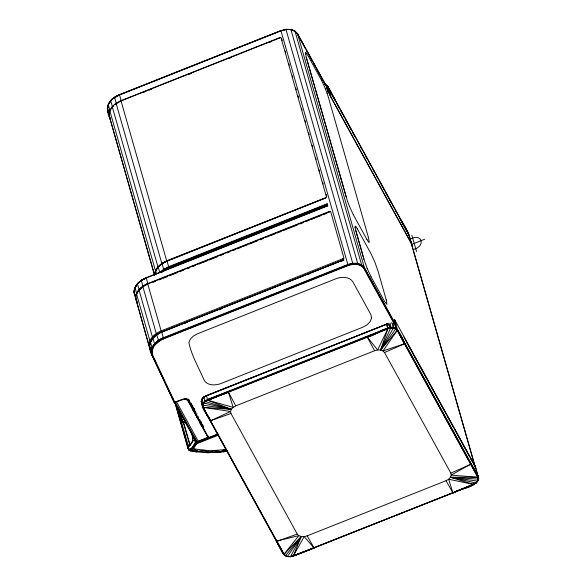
<?xml version="1.0" encoding="UTF-8"?>
<svg xmlns="http://www.w3.org/2000/svg" width="586" height="586" viewBox="0 0 586 586"><rect width="100%" height="100%" fill="white"/><g stroke="black" fill="none" stroke-linecap="round" stroke-linejoin="round"><path stroke-width="0.88" d="M347.623 201.54L306.178 57.018L305.504 52.535L307.76 55.296L321.443 80.179M305.474 53.978L305.518 52.564L306.324 53.026M355.05 227.544L355.072 226.108L355.892 226.599M203.972 396.927L387.639 323.809A7.45 4.93 -15.9 0 0 386.584 324.168L206.492 395.675C194.552 400.106 207.217 414.214 210.03 420.572L276.416 541.31C280.569 546.657 281.69 557.777 290.458 556.7C298.596 554.664 306.2 550.884 314.052 547.961L473.517 484.483L476.088 482.996L477.883 481.047L478.63 478.952L475.393 466.566L394.664 319.685L395.96 328.541L380.563 350.062L377.611 349.989L374.593 350.75L235.762 405.878L233.14 407.351L231.309 409.321L230.547 411.475L230.979 413.496L297.249 534.073C299.497 537.201 303.922 537.003 307.196 535.846L446.027 480.718L448.656 479.245L450.48 477.275L451.242 475.121L450.817 473.1L384.541 352.523L382.995 350.948L380.563 350.062L387.895 328.724L386.489 324.087L387.639 323.809L206.397 395.594L207.774 400.238L231.309 409.321L203.049 407.402L201.21 401.344C201.789 399.051 203.386 396.861 205.679 396.07M202.522 404.97L201.254 401.952L201.789 399.337L204.053 396.868L201.789 399.337M403.82 337.038L475.107 466.346L474.88 466.991M109.238 114.702L108.08 112.219C106.52 107.963 108.073 103.436 111.069 100.184C110.791 98.536 128.73 90.288 115.435 96.697C107.531 100.953 105.473 110.776 109.956 118.409L107.304 108.542C107.963 101.949 113.728 96.844 119.493 94.917L280.972 30.794L285.997 29.527L352.831 263.612L352.875 264.374L348.15 265.568L163.706 338.811C157.011 341.155 149.525 347.652 152.382 355.431L174.379 402.377L182.517 399.227L185.198 398.678L187.623 399.103L189.146 400.399L208.535 437.815L217.574 434.336M136.34 298.589L134.795 295.293C132.055 287.704 138.838 280.775 145.496 278.247C139.094 281.068 131.872 287.609 134.795 295.293L149.723 348.187L151.657 352.311M174.767 402.304L152.778 355.365L151.847 349.996C154.411 345.139 157.942 339.909 163.706 338.811L161.648 331.984L343.286 260.03L161.787 332.108C151.855 334.789 146.441 345.952 151.869 355.065L174.379 402.377M390.13 323.011L390.701 327.97L380.563 350.062L397.542 330.021L394.664 319.685M157.107 334.555L152.924 338.107L150.412 341.916L149.503 345.835L151.869 355.065L152.382 355.431L152.778 355.365L151.884 354.047L152.038 351.849L153.715 345.857L162.183 339.089L347.996 265.253C353.292 263.378 360.441 263.055 364.082 268.117L395.14 324.607M446.027 480.718L452.949 492.929C460.955 487.889 474.418 488.394 478.63 478.952L478.286 476.689L404.853 343.213C401.212 336.752 397.762 323.325 387.61 328.043L207.517 399.549L204.88 400.985L203.042 402.934L202.287 405.109L202.844 407.329L210.352 420.807L230.979 413.496M149.723 348.187L135.542 297.571L136.516 293.249L134.985 287.33L137.908 283.529C136.999 283.426 133.813 289.411 134.018 291.616L135.608 297.175C136.304 290.553 141.988 285.968 147.797 283.551L329.295 211.473L329.566 212.205M201.98 439.639L195.585 442.298L192.127 447.528L193.563 448.715C203.723 450.422 214.132 450.854 224.321 451.689L225.647 449.425L224.064 449.704L223.427 451.865L207.869 452.773L196.361 451.879L190.575 450.817L189.036 450.033L187.696 447.682L175.207 402.992M194.611 437.94L195.746 442.811L191.827 450.246L190.575 450.817L189.036 450.033L187.696 447.682L189.659 449.294L190.904 448.876L192.42 448.041L195.746 442.811L218.036 433.926M107.919 107.853L108.139 106.337M134.861 289.411L135.08 287.894M325.508 197.995L166.937 260.99C162.366 262.982 158.176 266.081 155.759 270.549L154.792 274.834C155.122 269.619 158.865 265.663 163.025 262.916M177.097 406.64L188.15 445.353L189.212 446.114C194.105 442.276 193.307 436.152 190.816 431.157M185.117 422.396L184.678 421.437L183.638 421.62L183.66 422.36L185.139 422.367L183.748 422.521M201.577 400.919L201.928 399.213M109.575 112.109L109.904 110.564L113.713 105.641M151.869 355.065L151.093 351.388C151.789 344.773 157.473 340.188 163.282 337.763L347.725 264.52C353.182 262.587 360.558 262.257 364.309 267.472L395.799 324.761M201.972 399.191L203.042 402.934C201.298 409.717 208.389 414.829 210.601 420.77L276.878 541.347L284.042 554.253L285.477 555.675L301.233 536.542L293.337 555.909C290.077 556.971 285.712 557.03 283.456 554.048L276.299 541.149L298.801 535.648L284.042 554.253L283.573 554.217M400.685 219.977C406.039 227.221 410.127 236.546 411.885 245.717L411.46 243.498L327.559 90.874L326.043 85.556L297.556 33.746L294.817 30.897L290.788 29.425L285.836 29.3L290.92 29.637L294.978 31.124L361.73 265.194L361.306 265.876L357.497 264.484L352.875 264.374M107.736 107.385L108.476 104.066L111.237 100.059L114.907 97.261M135.007 287.968L134.267 291.286L134.817 294.97M154.814 274.761L155.759 270.549M191.571 407.387L192.091 406.45L193.131 409.9L192.311 409.482M108.769 114.307C109.377 107.641 115.222 103.143 120.965 100.682L280.848 37.196L326.585 197.35L166.702 260.843C160.967 263.304 155.122 267.802 154.514 274.468L108.769 114.307L154.536 275.501M148.947 344.509C149.555 337.844 155.4 333.346 161.143 330.885L343.989 258.28L330.585 211.341L147.738 283.946L142.845 286.51L138.963 289.843L136.45 293.652L149.855 340.591M151.093 351.388C151.921 345.044 157.583 340.107 163.399 338.115L347.842 264.872C353.255 262.953 360.573 262.623 364.287 267.802L395.784 325.091M184.07 422.403C182.927 423.546 181.609 420.514 183.638 421.62M134.018 291.616L134.634 290.927M203.708 408.889C201.474 405.453 204.25 401.322 207.774 400.238L367.319 337.17C376.827 334.906 385.8 325.113 395.96 328.541L397.411 330.226L404.845 343.425L478.279 476.909L478.696 478.667C474.865 488.336 460.867 487.874 452.971 492.899L294.238 555.513L452.941 492.753L473.495 484.314L476.11 482.791M301.233 536.542L290.458 556.7L287.418 556.451L301.233 536.542L284.042 554.253L202.727 407.175L210.352 420.807M150.99 341.389L151.847 339.309L155.422 335.536L151.649 339.462L149.752 343.667L153.393 337.748M357.497 264.484L357.665 263.37L290.92 29.637L290.414 29.6M183.381 422.645L189.879 444.994L193.116 440.547M146.302 277.889L147.797 283.551L139.029 289.447L136.018 295.578L136.362 295.776M149.972 343.44L151.649 339.462M174.049 402.274L152.045 355.314C149.078 347.132 156.77 340.898 163.282 337.763M192.677 409.929L194.618 408.918M193.915 437.31L195.402 442.518L192.42 448.041L190.325 450.737L189.271 450.121L187.835 447.213M192.105 406.472L191.6 406.999L192.091 406.45L191.805 407.014L192.105 406.472L192.765 409.753M477.458 475.51L478.279 476.909L477.927 477.268L450.48 477.275L473.451 484.388C483.575 480.337 474.118 469.935 470.77 464.361L404.494 343.784C400.721 337.477 397.857 324.476 387.793 328.519C380.746 330.812 374.102 334.218 367.122 336.708L204.88 400.985L202.507 405.351L204.104 409.614M380.563 350.062L393.448 328.014L393.147 323.003M182.707 421.466C184.26 423.107 181.074 421.253 182.275 420.682L179.323 410.339L180.715 415.489M202.148 399.579L203.371 397.63L205.869 396.063M384.541 352.523L404.494 343.784C403.043 336.965 395.916 330.475 394.327 323.025M395.726 328.863L397.411 330.226L404.494 343.784L382.995 350.948L397.191 330.379L477.927 477.268L451.242 475.121L471.129 463.79L478.286 476.689L477.077 474.828L478.308 479.114L477.597 481.113L450.48 477.275L476.088 482.996M314.14 548.027L304.185 536.608L293.337 555.909L295.776 555.11L290.458 556.7L287.418 556.451M325.472 198.031L166.988 261.21L162.095 263.773L158.213 267.106L155.7 270.915L156.609 274.087M161.216 272.409L164.893 269.465L327.53 204.858L168.841 267.502L164.893 269.465L162.454 271.86M136.516 293.249L142.903 286.107L147.797 283.551M109.794 117.141L109.45 117.002L109.772 118.16L108.996 114.482L109.904 110.564L108.212 104.623L111.069 100.184M135.198 287.14L137.908 283.529M192.127 447.528L189.835 450.268L189.036 450.033L187.63 445.726M150.009 347.491L150.28 349.512L149.503 345.835M201.254 401.952L202.024 402.787M107.546 108.22L108.08 112.219M161.648 331.984L155.283 335.632L160.315 332.533L156.806 334.767L158.388 340.327M343.176 259.876L160.256 332.584L161.677 331.947M348.15 265.568L280.972 30.794L285.008 29.696M166.973 260.946L168.995 267.809L161.34 272.373M327.801 205.818L146.207 277.991L142.149 279.771L137.791 283.258L142.244 279.698L146.2 277.727M401.798 338.613L397.557 329.815M190.904 448.876L192.083 450.326L196.837 443.697L218.541 435.083M395.997 328.197C385.778 326.351 376.864 334.665 367.224 336.957L228.394 392.085L207.583 399.784L203.313 403.271L202.895 405.424L204.419 409.651L203.049 407.402L204.023 408.925M115.398 104.374L121.192 100.858L119.478 94.654L280.958 30.531M140.618 289.125L141.805 287.865M191.6 406.999L192.208 406.677M160.879 272.058L163.677 269.326L168.57 266.769L327.105 203.811L327.376 204.543M189.212 446.114L190.194 445.023M115.003 104.528L116.299 103.422L114.6 97.481L119.493 94.917M158.213 267.106L159.802 272.666L163.677 269.326L168.687 267.113L327.222 204.162M226.584 449.543L223.427 451.865L222.841 451.176M192.208 441.903L192.86 441.126M189.864 445.477L190.523 444.701M160.938 272.102L168.57 266.769M218.292 434.563L196.588 443.177L192.94 448.473L189.835 450.268L188.604 449.601L174.767 402.128M113.684 105.802L112.417 106.755L110.725 100.814M188.582 446.071L190.113 445.045L183.367 421.81M206.426 395.748L203.803 397.22L205.312 401.571L207.678 400.033L216.241 396.575L228.489 392.29L235.762 405.878M361.306 265.876L363.738 268.337L364.082 268.117L364.309 267.472L297.556 33.746L296.655 33.461M387.39 323.758L386.489 324.087L387.573 323.875L390.606 327.237L385.39 329.295M191.805 407.014L192.252 406.735M192.296 408.735L192.743 408.457M199.592 422.953L201.13 422.008M475.891 482.967L452.949 492.929L473.532 484.454M195.409 414.851L196.984 413.972M199.496 422.792L201.101 421.876M227.39 450.627L224.694 451.132L224.064 449.704L219.86 452.245L222.094 451.447M115.684 96.858L119.588 94.815M146.207 277.991L141.321 280.555L142.903 286.107M205.1 401.373L228.489 392.29L233.14 407.351L207.774 400.238L216.38 396.905M207.869 452.773L213.502 450.553L224.064 449.704M374.593 350.75L367.319 337.17L387.895 328.724L384.291 329.75L387.61 328.043L387.573 323.875L387.61 328.043C394.444 325.97 343.052 346.319 373.641 334.145L387.895 328.724L377.611 349.989L367.224 336.957M385.537 329.618L390.679 327.603L393.558 327.288L391.66 322.586M384.438 330.079L387.793 328.519L384.291 329.75M450.817 473.1L470.77 464.361L477.927 477.268L470.99 464.207M162.923 262.989L166.988 261.21M207.517 399.549L228.218 391.609L228.489 392.29M307.621 550.598L314.111 547.881L294.231 555.499M225.976 450.993L224.321 451.689L226.789 451.015M228.394 392.085L219.691 395.25M120.438 94.478L281.068 30.692M122.035 100.521L279.72 37.907L279.837 38.251M143.35 92.456L145.892 91.445M149.284 90.098L151.825 89.087M189.131 74.276L191.673 73.265M228.972 58.453L231.514 57.443M268.82 42.632L271.362 41.621M146.163 277.771L327.691 205.657M153.158 282.262L155.7 281.251M159.092 279.903L161.641 278.892M163.333 278.218L167.574 276.533M169.273 275.86L177.748 272.49M180.298 271.486L183.689 270.139M187.081 268.791L189.622 267.78M193.021 266.432L195.563 265.421M198.954 264.074L201.496 263.063M203.195 262.389L207.437 260.704M209.129 260.03L217.611 256.668M220.16 255.657L223.552 254.309M226.943 252.962L229.485 251.951M232.876 250.603L235.425 249.592M237.118 248.918L241.359 247.233M243.058 246.56L247.299 244.875M248.991 244.201L257.474 240.839M260.023 239.828L263.414 238.48M266.806 237.132L269.348 236.121M271.047 235.447L275.288 233.763M276.98 233.089L281.221 231.404M282.921 230.73L287.162 229.045M288.854 228.372L297.336 225.009M299.878 223.999L303.27 222.651M306.668 221.303L309.21 220.292M310.91 219.618L315.143 217.933M316.843 217.26L321.084 215.575M322.776 214.901L327.017 213.216M184.964 323.333L187.513 322.322M218.981 309.826L221.53 308.807M307.43 274.702L309.979 273.691M341.448 261.195L343.997 260.177M411.35 244.53L424.718 239.22M195.966 441.405L174.108 401.644L176.511 401.762L184.107 399.249L186.538 399.681L188.055 400.985L208.191 437.617L198.368 441.522L195.966 441.405L173.507 400.817M203.65 438.973L208.66 436.988M307.196 535.846L314.052 547.961L293.403 555.997L290.378 556.539L296.89 554.693L290.502 556.568M188.15 445.353L189.666 444.635M307.569 550.576L293.337 555.909L296.831 554.664M325.816 85.065L327.83 86.699L334.987 99.598C331.193 94.969 330.519 86.845 324.578 84.472M297.249 534.073L276.878 541.347L283.785 554.29L285.477 555.675L283.785 554.29L276.299 541.149M201.174 425.487L202.837 424.945M201.511 426.454L203.188 425.912M227.148 450.488C215.223 453.623 202.69 451.381 190.575 450.817L193.563 448.715L198.024 451.301L203.254 450.216L209.055 452.158M280.928 30.567L285.997 29.527M194.669 409.05L192.508 409.16M198.185 419.766L199.914 419.334M201.613 426.659L203.342 426.227M196.178 417.547L198.735 416.91M201.137 425.238L202.822 424.821M192.713 440.753L193.351 440.591M184.758 421.671L183.586 421.876L182.056 420.821L178.855 409.614M184.861 421.92L182.524 421.81M184.964 422.132L182.561 422.015M475.107 466.346L408.559 233.572L334.877 99.437L334.416 99.4L335.727 101.796M159.802 272.666L160.315 272.6M182.979 422.264L181.938 421.004M193.49 411.416L193.944 411.387M402.282 222.739L408.559 233.572L411.453 243.703L330.724 96.822L326.263 85.095L324.651 84.509M450.48 477.275L478.308 479.114L478.147 477.121L477.077 474.828M330.841 92.771L334.987 99.598M276.629 541.383L279.544 546.408M205.312 401.571L231.309 409.321L202.287 405.109M192.083 450.326L198.024 451.301L196.361 451.879L192.816 451M184.649 398.436L186.267 398.729L187.784 400.033L208.191 437.617M231.309 409.321L203.042 402.934M189.271 450.121L191.043 450.561M325.53 85.204L326.043 85.556M183.975 422.572L182.649 422.176L181.96 421.188M408.347 234.664C408.603 233.162 408.259 232.452 406.867 231.089L401.293 220.636M135.754 298.018L136.897 301.211M327.713 86.53L326.373 85.534M290.605 29.41L294.978 31.124M291.176 29.879L293.469 30.721M136.04 298.047L136.399 299.827M279.229 546.364L283.456 554.048L284.994 555.579L287.558 556.619M194.098 437.09L195.746 442.811L196.837 443.697L195.402 442.518M187.894 448.085L188.377 448.327M368.389 241.813L369.209 242.304L368.521 237.791L328.468 97.554M195.834 442.108L196.588 443.177M395.96 328.541L397.542 330.021M190.325 450.737L189.659 449.294L188.604 449.601L188.582 448.708M326.292 85.541L329.947 91.196M297.043 33.395L294.231 30.999L295.439 32.23M326.058 84.977L327.501 86.457L332.064 94.383L407.263 231.822M332.064 94.383L327.83 86.699L326.263 85.095L328.109 92.522M182.275 420.682L182.759 421.341M401.146 220.014L403.344 224.138M210.14 420.733L203.305 407.358L230.547 411.475L210.601 420.77L203.305 407.358L204.419 409.651M477.224 475.773L478.147 477.121L476.843 475.092M366.953 239.542L368.404 241.842M355.878 226.57L357.335 228.862M332.577 95.774L334.665 99.364M329.354 90.288L327.244 86.494L331.742 94.339M330.196 91.804L332.306 95.606M333.148 97.122L333.991 98.638M336.606 103.392L339.243 108.183M340.114 109.78L342.751 114.57M343.63 116.167L344.509 117.764M345.381 119.361L348.018 124.151M348.897 125.748L351.527 130.539M352.406 132.136L354.603 136.128M360.749 147.313L361.621 148.91M366.016 156.894L366.887 158.491M369.524 163.282L370.403 164.878M373.033 169.669L373.912 171.266M376.549 176.056L377.428 177.653M380.058 182.444L380.937 184.041M381.816 185.637L382.695 187.234M383.566 188.831L384.445 190.428M385.324 192.025L387.961 196.815M388.833 198.412L391.47 203.21M392.349 204.807L393.228 206.404M395.858 211.194L396.737 212.791M399.366 217.582L400.245 219.179M297.373 33.497L325.86 85.307M297.483 34.193L305.372 48.543M306.251 50.132L308.881 54.916M309.752 56.512L312.382 61.296M313.261 62.885L315.891 67.668M316.762 69.265L325.091 84.406M353.27 214.659L366.968 239.579M357.314 228.833L371.019 253.753L374.857 262.096L378.058 271.157L386.262 299.893M370.997 276.731L384.694 301.651L386.936 304.376L386.247 299.864M406.464 341.843L407.343 343.44M408.222 345.044L427.143 379.45M428.022 381.054L430.659 385.852M431.538 387.456L446.495 414.661M447.374 416.265L450.019 421.063M450.898 422.667L453.535 427.465M454.414 429.062L469.371 456.274M470.25 457.871L472.895 462.676M473.774 464.273L474.653 465.877M363.738 268.337L394.356 324.036M202.529 404.75L201.401 401.769M176.511 401.762L198.368 441.522M175.207 401.989L197.064 441.749M401.117 220.761L403.688 225.5M405.842 229.441L406.699 231.016M403.08 224.123L406.757 231.067M184.385 419.517L186.077 422.755M186.919 424.381L195.365 440.577L194.515 438.02M191.08 403.271L196.032 412.822M199.738 419.986L203.042 426.352M402.033 338.356L404.714 343.63M321.428 80.15L325.289 88.523M353.285 214.688L349.424 206.316M371.011 276.76L367.151 268.388M388.591 323.201L390.606 327.237M407.871 232.598L407.131 231.104L408.669 234.73M146.522 284.496L146.698 284.869M162.007 338.715L162.183 339.089M108.095 111.897L108.871 113.552M109.545 117.984L110.322 119.632M137.542 303.321L135.762 297.908M136.318 301.248L137.483 303.724M150.294 349.183L151.071 350.831M325.274 88.493L327.113 93.328M347.601 201.511L349.439 206.345M367.166 268.417L363.957 259.32L355.746 230.584M136.055 299.695L136.567 301.101M196.325 442.54L195.636 440.225M327.091 93.299L328.482 97.591M411.841 235.191L416.536 251.614M478.696 478.667L475.393 466.566M411.892 245.512L475.283 467.489M327.83 86.699L330.724 96.822M306.192 57.047L346.245 197.284M363.972 259.356L355.028 227.515M281.705 38.757L282.21 40.515M285.228 51.077L285.726 52.835M288.744 63.398L289.25 65.156M292.26 75.719L292.766 77.477M295.784 88.039L296.282 89.797M298.047 95.958L298.545 97.716M301.563 108.278L302.061 110.036M305.079 120.599L305.584 122.357M308.602 132.919L309.1 134.677M312.118 145.24L312.624 146.998M315.634 157.561L316.14 159.319M319.158 169.881L319.656 171.639M322.674 182.202L323.179 183.96M326.19 194.515L326.695 196.281M327.105 203.811L327.706 205.92M342.693 258.397L343.191 260.14M282.972 552.364L283.456 554.048M120.965 100.682L166.702 260.843M162.095 263.773L163.677 269.326M116.072 103.246L161.809 263.407M207.993 435.903L208.535 437.815M112.19 106.579L157.934 266.74M109.677 110.388L155.422 270.549M187.784 400.033L188.055 400.985M186.267 398.729L186.538 399.681M190.911 431.355L193.175 439.273M147.738 283.946L161.143 330.885M181.206 417.21L182.436 421.517M178.752 409.409L182.195 421.481M178.247 408.076L182.048 421.349M142.845 286.51L156.25 333.449M176.489 406.706L177.228 409.306M177.726 411.042L178.466 413.643M181.191 423.18L181.938 425.78M184.165 433.581L185.403 437.918M185.901 439.654L186.641 442.254M172.826 398.421L173.639 401.234M137.439 283.888L139.029 289.447M152.924 338.107L154.506 343.66M138.963 289.843L152.367 336.782M150.412 341.916L152.001 347.469M188.787 399.132L189.146 400.399M408.237 233.345L408.603 234.708M107.736 109.062L108.117 110.747M201.21 401.344L201.643 403.366M134.04 291.542L134.795 295.293M386.87 324.109L387.61 328.043M409.885 239.689A7.457 5.523 -28.8 0 1 420.916 240.209A7.457 5.523 -28.8 0 1 413.884 249.299M371.546 317.854L370.279 321.45L367.232 324.732L362.859 327.193L220.922 383.552C215.458 385.581 207.7 385.874 204.206 380.336C198.94 367.883 191.571 355.79 188.89 342.517L190.304 339.169L193.248 336.152L197.321 333.852L336.342 278.592C341.763 276.724 349.058 276.438 352.757 281.61L370.835 314.492L371.546 317.854M473.451 484.388L452.883 492.841L448.656 479.245L473.451 484.388"/></g></svg>
